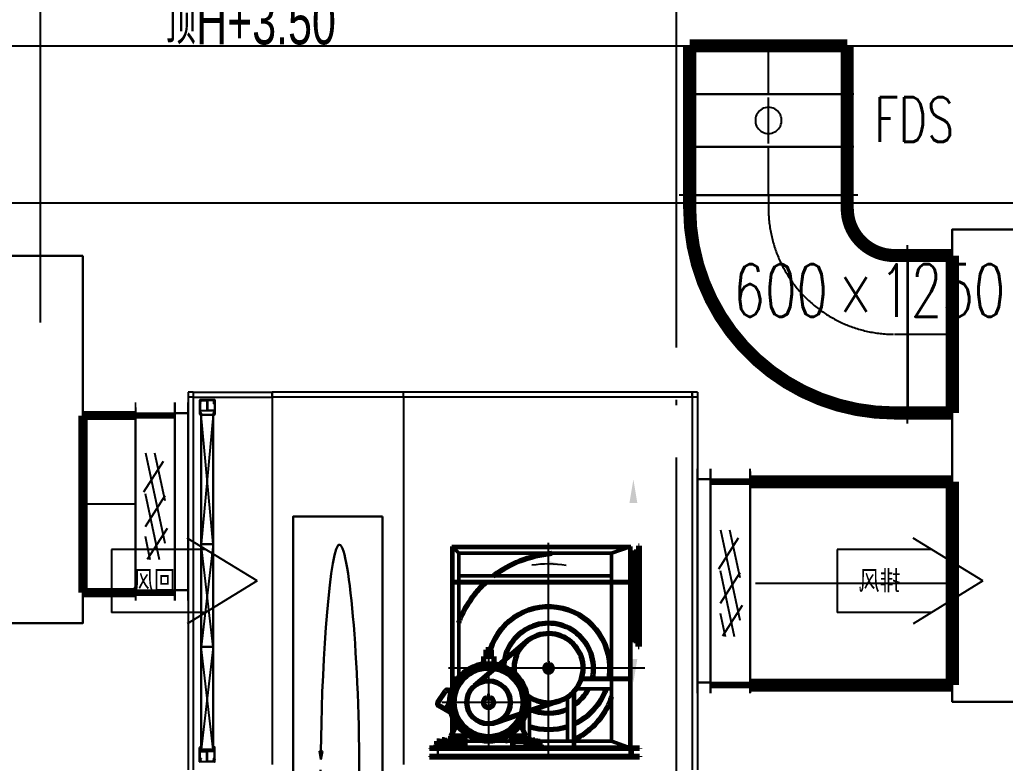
# Model space of a CAD drawing. Extents: x -778003 to -147913, y -2164908 to -814216.
# Drawn here: x -414363 to -410609, y -1294215 to -1291381 of the extents above; entities that cross this region are included whole.
import ezdxf

# ---------------------------------------------------------------- set-up
doc = ezdxf.new("R2010")
doc.units = 0
doc.header["$LTSCALE"] = 1000
doc.header["$MEASUREMENT"] = 0
for name, pattern in [('ACISOTGL', [3, 2, -1]), ('CENTER2', [1.125, 0.75, -0.125, 0.125, -0.125]), ('EB_DASH', [6, 3, -3]), ('EB_DASHDOT', [39, 30, -3, 3, -3]), ('结构柱网$0$DOTE', [2.42, 2, -0.2, 0.02, -0.2])]:
    doc.linetypes.add(name, pattern=pattern)
doc.layers.get('0').update_dxf_attribs({"linetype": 'CONTINUOUS'})
for name, color, linetype in [('00-风量计算', 6, 'CONTINUOUS'), ('DUCT-回风中心线', 5, 'CENTER2'), ('DUCT-回风法兰', 2, 'CONTINUOUS'), ('DUCT-回风管', 6, 'CONTINUOUS'), ('DUCT-回风管端线', 2, 'CONTINUOUS'), ('DUCT-排风中心线', 5, 'CENTER2'), ('DUCT-排风标注', 3, 'CONTINUOUS'), ('DUCT-排风法兰', 2, 'CONTINUOUS'), ('DUCT-排风管', 31, 'CONTINUOUS'), ('DUCT-排风管端线', 2, 'CONTINUOUS'), ('DUCT-排风阀门', 7, 'CONTINUOUS'), ('DUCT-新风标注', 3, 'CONTINUOUS'), ('DUCT-新风阀门', 7, 'CONTINUOUS'), ('EQ-空气机组', 7, 'CONTINUOUS'), ('结构柱网$0$S-ANNO-DOTE', 230, '结构柱网$0$DOTE'), ('静压箱', 7, 'CONTINUOUS')]:
    doc.layers.add(name, color=color, linetype=linetype)
for name, color, linetype, lineweight in [('CAXA0', 7, 'CONTINUOUS', 70), ('CAXA1', 1, 'EB_DASHDOT', 25), ('CAXA2', 6, 'EB_DASH', 25), ('CAXA3', 7, 'CONTINUOUS', 25), ('Dim', 3, 'CONTINUOUS', 20), ('H-DIM-空调', 7, 'CONTINUOUS', 20), ('粗实线层', 7, 'CONTINUOUS', 30)]:
    doc.layers.add(name, color=color, linetype=linetype, lineweight=lineweight)
doc.styles.add('_TCH_DIM', font='SIMPLEX', dxfattribs={"bigfont": 'GBCBIG'})
doc.styles.add('HZF', font='ROS', dxfattribs={"width": 0.8, "bigfont": 'JD'})
doc.styles.add('JD', font='ROMANS2.shx', dxfattribs={"width": 0.7, "bigfont": 'HZDF2.shx'})
doc.styles.get("Standard").update_dxf_attribs({"font": 'ros.shx', "width": 0.75, "bigfont": 'jd.shx'})
doc.dimstyles.new('ISO-25', dxfattribs={"dimscale": 36, "dimtxt": 2.5, "dimasz": 2.5, "dimexe": 1.25, "dimexo": 0.625, "dimtad": 1, "dimtxsty": 'Standard', "dimcen": 2.5, "dimadec": 0, "dimazin": 0, "dimtfac": 1, "dimtmove": 0, "dimatfit": 3, "dimfxl": 0, "dimarcsym": 0})

# ---------------------------------------------------------------- blocks, each defined once
blk = doc.blocks.new('AirFlow_Left')
at = {"color": 1}
for p, q in [((-28.13, 0), (-17.04, 6.82)), ((-20, 5), (-5, 5)), ((-5, 5), (-5, -5)), ((-28.13, 0), (-17.04, -6.82)), ((-20, -5), (-5, -5))]:
    blk.add_line(p, q, dxfattribs=at)
blk.add_attdef('FLOWDES', (-15.09, -1.79), '', height=3.5, dxfattribs=at)
blk = doc.blocks.new('*D61')
at = {"layer": 'Dim', "color": 0, "lineweight": -2}
for p, q in [((395.5, -242.5), (712, -242.5)), ((667, -927.5), (667, -332.5)), ((395.5, -1017.5), (712, -1017.5))]:
    blk.add_line(p, q, dxfattribs=at)
at = {"layer": 'Dim', "color": 0}
for points in [[(652, -332.5), (682, -332.5), (667, -242.5)], [(652, -927.5), (682, -927.5), (667, -1017.5)]]:
    blk.add_solid(points, dxfattribs=at)
at = {"layer": 'Dim', "color": 0, "insert": (599.5, -630), "char_height": 90, "attachment_point": 5, "rotation": 90}
blk.add_mtext('775', dxfattribs=at)
blk = doc.blocks.new('A$C393802E7')
at = {"layer": 'CAXA0', "linetype": 'Continuous', "lineweight": 25, "extrusion": (1.22461e-16, 0, -1)}
blk.add_hatch(color=0, dxfattribs=at).paths.add_polyline_path([(-923.407, -570.876), (-986.476, -554.703), (-987.863, -570.718)], flags=0)
for p, q in [((423, 90), (423, -1350)), ((423, 90), (443, 90)), ((443, 90), (443, -1350)), ((443, 70), (443, 90)), ((443, 90), (1543, 90)), ((1543, 70), (1543, 90)), ((1543, 70), (1543, 90)), ((1543, 90), (2043, 90)), ((2043, 70), (2043, 90)), ((2343, 90), (2343, -1350)), ((2343, 90), (2363, 90)), ((2363, 90), (2363, -1350)), ((423, 70), (443, 70)), ((443, 70), (1543, 70)), ((1543, 70), (2043, 70)), ((2343, 70), (2363, 70))]:
    blk.add_line(p, q)
at = {"extrusion": (-1.22461e-16, 0, -1)}
for p, q in [((2343, 90), (2043, 90)), ((2043, 90), (2043, 70)), ((2343, 90), (2343, 70)), ((2343, 70), (2043, 70)), ((2261, 59), (2261, 50.866)), ((2261, 50.866), (2261.5, 50)), ((2261, 49.134), (2261.5, 50)), ((2261, 49.134), (2261, 5.4)), ((2262, 60), (2318, 60)), ((2262.8, 57.2), (2262.8, 53.9)), ((2262.8, 46.1), (2262.8, 20.8)), ((2263.3, 53.4), (2265.8, 53.4)), ((2263.3, 46.6), (2265.8, 46.6)), ((2263.52, 51.6), (2265.8, 51.6)), ((2263.52, 48.4), (2265.8, 48.4)), ((2263.8, 58.2), (2288.1, 58.2)), ((2266.3, 52.9), (2266.3, 52.1)), ((2266.3, 47.1), (2266.3, 47.9)), ((2289.1, 57.2), (2289.1, 20.8)), ((2290.9, 57.2), (2290.9, 20.8)), ((2307.5, 58.2), (2291.9, 58.2)), ((2316.2, 58.2), (2307.5, 58.2)), ((2313.7, 52.9), (2313.7, 52.1)), ((2313.7, 47.1), (2313.7, 47.9)), ((2316.7, 53.4), (2314.2, 53.4)), ((2316.48, 51.6), (2314.2, 51.6)), ((2316.48, 48.4), (2314.2, 48.4)), ((2316.7, 46.6), (2314.2, 46.6)), ((2317.2, 57.2), (2317.2, 53.9)), ((2317.2, 46.1), (2317.2, 20.8)), ((2319, 50.866), (2318.5, 50)), ((2319, 49.134), (2318.5, 50)), ((2319, 59), (2319, 50.866)), ((2319, 49.134), (2319, 5.4)), ((2263, 17), (2263, 13.5)), ((2263, 17), (2263, 6.206)), ((2263.8, 19.8), (2288.1, 19.8)), ((2264, 18), (2316, 18)), ((2265.458, 9.775), (2264.271, 5.175)), ((2266.937, 9.5), (2265.724, 4.8)), ((2267, 3), (2313, -490)), ((2267, -490), (2313, 3)), ((2316.2, 19.8), (2291.9, 19.8)), ((2316.2, 19.8), (2309.5, 19.8)), ((2313.063, 9.5), (2314.276, 4.8)), ((2314.542, 9.775), (2315.729, 5.175)), ((2317, 17), (2317, 6.206)), ((2267, -490), (2313, -881)), ((2267, -881), (2313, -490)), ((2267, -881), (2313, -1272)), ((2267, -1272), (2313, -881)), ((2261, -1309.134), (2261, -1265.4)), ((2263, -1277), (2263, -1266.206)), ((2263, -1277), (2263, -1273.5)), ((2265.458, -1269.775), (2264.271, -1265.175)), ((2266.937, -1269.5), (2265.724, -1264.8)), ((2313.063, -1269.5), (2314.276, -1264.8)), ((2314.542, -1269.775), (2315.729, -1265.175)), ((2317, -1277), (2317, -1266.206)), ((2319, -1309.134), (2319, -1265.4)), ((2261, -1309.134), (2261.5, -1310)), ((2261, -1310.866), (2261.5, -1310)), ((2261, -1319), (2261, -1310.866)), ((2262.8, -1306.1), (2262.8, -1280.8)), ((2263.3, -1306.6), (2265.8, -1306.6)), ((2263.3, -1313.4), (2265.8, -1313.4)), ((2263.52, -1308.4), (2265.8, -1308.4)), ((2263.52, -1311.6), (2265.8, -1311.6)), ((2263.8, -1279.8), (2288.1, -1279.8)), ((2264, -1278), (2316, -1278)), ((2266.3, -1307.1), (2266.3, -1307.9)), ((2266.3, -1312.9), (2266.3, -1312.1)), ((2289.1, -1317.2), (2289.1, -1280.8)), ((2290.9, -1317.2), (2290.9, -1280.8)), ((2316.2, -1279.8), (2291.9, -1279.8)), ((2316.2, -1279.8), (2309.5, -1279.8)), ((2313.7, -1307.1), (2313.7, -1307.9)), ((2313.7, -1312.9), (2313.7, -1312.1)), ((2316.7, -1306.6), (2314.2, -1306.6)), ((2316.48, -1308.4), (2314.2, -1308.4)), ((2316.48, -1311.6), (2314.2, -1311.6)), ((2316.7, -1313.4), (2314.2, -1313.4)), ((2317.2, -1306.1), (2317.2, -1280.8)), ((2319, -1309.134), (2318.5, -1310)), ((2319, -1310.866), (2318.5, -1310)), ((2319, -1319), (2319, -1310.866)), ((2262, -1320), (2318, -1320)), ((2262.8, -1317.2), (2262.8, -1313.9)), ((2263.8, -1318.2), (2288.1, -1318.2)), ((2307.5, -1318.2), (2291.9, -1318.2)), ((2316.2, -1318.2), (2307.5, -1318.2)), ((2317.2, -1317.2), (2317.2, -1313.9))]:
    blk.add_line(p, q, dxfattribs=at)
at = {"linetype": 'ACISOTGL', "ltscale": 80}
for p, q in [((443, 70), (443, -1330)), ((1543, 70), (1543, -1330)), ((1543, 70), (1543, -1330)), ((2043, 70), (2043, -1330))]:
    blk.add_line(p, q, dxfattribs=at)
at = {"linetype": 'ACISOTGL', "ltscale": 80, "extrusion": (-1.22461e-16, 0, -1)}
for p, q in [((2043, 70), (2043, -1330)), ((2343, 70), (2343, -1330))]:
    blk.add_line(p, q, dxfattribs=at)
at = {"lineweight": 70, "extrusion": (1.22461e-16, 0, -1)}
for p, q in [((1067.644, -856.143), (1271.97, -1030.054)), ((957.263, -1089.888), (1190.183, -1169.878))]:
    blk.add_line(p, q, dxfattribs=at)
at = {"extrusion": (1.22461e-16, 0, -1)}
for p, q in [((1410.095, -1298.026), (1410.095, -1269.069)), ((1412.069, -1298.026), (1412.069, -1269.069)), ((1443, -1269.069), (1443, -1267.095)), ((1443, -1300), (966.927, -1300)), ((1443, -1300), (966.927, -1300)), ((1443, -1300), (1443, -1298.026))]:
    blk.add_line(p, q, dxfattribs=at)
at = {"extrusion": (-1.22461e-16, 0, -1)}
for centre, radius, start, end in [((-2262, 59), 1, 0, 90), ((-2263.8, 57.2), 1, 0, 90), ((-2263.3, 53.9), 0.5, 270, 0), ((-2263.3, 46.1), 0.5, 0, 90), ((-2263.52, 51.1), 0.5, 331.428122, 90), ((-2263.52, 48.9), 0.5, 270, 28.571878), ((-2261.5, 50), 1.8, 151.428122, 208.571878), ((-2265.8, 52.9), 0.5, 90, 180), ((-2265.8, 52.1), 0.5, 180, 270), ((-2265.8, 47.9), 0.5, 90, 180), ((-2265.8, 47.1), 0.5, 180, 270), ((-2288.1, 57.2), 1, 90, 180), ((-2291.9, 57.2), 1, 0, 90), ((-2314.2, 52.9), 0.5, 0, 90), ((-2314.2, 52.1), 0.5, 270, 0), ((-2314.2, 47.9), 0.5, 0, 90), ((-2314.2, 47.1), 0.5, 270, 0), ((-2316.2, 57.2), 1, 90, 180), ((-2316.48, 51.1), 0.5, 90, 208.571878), ((-2316.48, 48.9), 0.5, 151.428122, 270), ((-2318.5, 50), 1.8, 331.428122, 28.571878), ((-2316.7, 53.9), 0.5, 180, 270), ((-2316.7, 46.1), 0.5, 90, 180), ((-2318, 59), 1, 90, 180), ((-2263.4, 5.4), 2.4, 194.46799, 0), ((-2263.4, 5.4), 0.9, 194.46799, 63.6122), ((-2263.8, 20.8), 1, 270, 0), ((-2264, 17), 1, 0, 90), ((-2265, 11.2), 0.8, 271.134373, 90), ((-2264.974, 9.9), 0.5, 91.134373, 194.46799), ((-2265, 10), 2, 90, 194.46799), ((-2288.1, 20.8), 1, 180, 270), ((-2291.9, 20.8), 1, 270, 0), ((-2315, 10), 2, 345.53201, 90), ((-2316.6, 5.4), 2.4, 180, 345.53201), ((-2315.026, 9.9), 0.5, 345.53201, 88.865627), ((-2315, 11.2), 0.8, 90, 268.865627), ((-2316.6, 5.4), 0.9, 116.3878, 345.53201), ((-2316, 17), 1, 90, 180), ((-2316.2, 20.8), 1, 180, 270), ((-2263.4, -1265.4), 2.4, 0, 165.53201), ((-2263.4, -1265.4), 0.9, 296.3878, 165.53201), ((-2265, -1271.2), 0.8, 270, 88.865627), ((-2264.974, -1269.9), 0.5, 165.53201, 268.865627), ((-2265, -1270), 2, 165.53201, 270), ((-2315, -1270), 2, 270, 14.46799), ((-2316.6, -1265.4), 2.4, 14.46799, 180), ((-2315.026, -1269.9), 0.5, 271.134373, 14.46799), ((-2315, -1271.2), 0.8, 91.134373, 270), ((-2316.6, -1265.4), 0.9, 14.46799, 243.6122), ((-2263.8, -1280.8), 1, 0, 90), ((-2263.3, -1306.1), 0.5, 270, 0), ((-2263.3, -1313.9), 0.5, 0, 90), ((-2263.52, -1308.9), 0.5, 331.428122, 90), ((-2263.52, -1311.1), 0.5, 270, 28.571878), ((-2264, -1277), 1, 270, 0), ((-2261.5, -1310), 1.8, 151.428122, 208.571878), ((-2265.8, -1307.1), 0.5, 90, 180), ((-2265.8, -1307.9), 0.5, 180, 270), ((-2265.8, -1312.1), 0.5, 90, 180), ((-2265.8, -1312.9), 0.5, 180, 270), ((-2288.1, -1280.8), 1, 90, 180), ((-2291.9, -1280.8), 1, 0, 90), ((-2314.2, -1307.1), 0.5, 0, 90), ((-2314.2, -1307.9), 0.5, 270, 0), ((-2314.2, -1312.1), 0.5, 0, 90), ((-2314.2, -1312.9), 0.5, 270, 0), ((-2316, -1277), 1, 180, 270), ((-2316.2, -1280.8), 1, 90, 180), ((-2316.48, -1308.9), 0.5, 90, 208.571878), ((-2316.48, -1311.1), 0.5, 151.428122, 270), ((-2318.5, -1310), 1.8, 331.428122, 28.571878), ((-2316.7, -1306.1), 0.5, 180, 270), ((-2316.7, -1313.9), 0.5, 90, 180), ((-2262, -1319), 1, 270, 0), ((-2263.8, -1317.2), 1, 270, 0), ((-2288.1, -1317.2), 1, 180, 270), ((-2291.9, -1317.2), 1, 270, 0), ((-2316.2, -1317.2), 1, 180, 270), ((-2318, -1319), 1, 180, 270)]:
    blk.add_arc(centre, radius, start, end, dxfattribs=at)
at = {"layer": 'CAXA0', "linetype": 'Continuous', "lineweight": 70, "extrusion": (1.22461e-16, 0, -1)}
for p, q in [((648.106, -496.52), (644.816, -496.52)), ((648.106, -496.52), (648.106, -519.554)), ((664.559, -519.554), (648.106, -519.554)), ((648.106, -522.844), (648.106, -853.455)), ((664.559, -519.554), (664.559, -856.728)), ((664.716, -856.728), (648.263, -856.744)), ((648.285, -879.777), (648.263, -856.744)), ((648.285, -879.777), (644.994, -879.78)), ((985.354, -946.073), (985.354, -951.996)), ((985.354, -946.073), (994.568, -946.073)), ((985.354, -951.996), (994.568, -951.996)), ((994.568, -946.073), (994.568, -951.996)), ((1213.386, -1070.323), (1223.916, -1070.323)), ((1213.386, -1070.323), (1213.386, -1076.904)), ((1213.386, -1076.904), (1223.916, -1076.904)), ((1223.916, -1070.323), (1223.916, -1076.904)), ((644.158, -1267.095), (1443, -1267.095)), ((644.158, -1267.095), (644.158, -1269.069)), ((644.158, -1269.069), (675.049, -1269.069)), ((675.049, -1269.069), (675.049, -1298.026)), ((677.023, -1269.069), (1410.095, -1269.069)), ((677.023, -1269.069), (677.023, -1298.026)), ((1412.069, -1269.069), (1443, -1269.069)), ((644.158, -1298.026), (644.158, -1300)), ((675.049, -1298.026), (644.158, -1298.026)), ((1443, -1300), (644.158, -1300)), ((1410.095, -1298.026), (677.023, -1298.026)), ((1443, -1298.026), (1412.069, -1298.026))]:
    blk.add_line(p, q, dxfattribs=at)
at = {"layer": 'CAXA0', "extrusion": (1.22461e-16, 0, -1)}
for p, q in [((644.816, -496.52), (644.816, -879.78)), ((677.063, -522.844), (644.816, -522.844)), ((677.063, -853.428), (644.816, -853.458)), ((1208.78, -891.977), (1208.78, -918.301)), ((1208.78, -891.977), (1228.523, -891.977)), ((1228.523, -891.977), (1228.523, -918.301)), ((1198.908, -918.301), (1238.394, -918.301)), ((1198.908, -918.301), (1198.908, -944.954)), ((1238.394, -918.301), (1238.394, -944.954)), ((1361.362, -1053.212), (1371.234, -1047.513)), ((1411.907, -1093.028), (1383.033, -1050.674)), ((1361.362, -1132.184), (1408.745, -1104.827)), ((1366.724, -1092.698), (1383.177, -1121.195)), ((1075.514, -1221.028), (1097.357, -1177.629)), ((1361.788, -1221.028), (1339.945, -1177.629)), ((1042.61, -1235.835), (1042.61, -1245.706)), ((1049.191, -1235.835), (1042.61, -1235.835)), ((1049.191, -1235.835), (1049.191, -1237.151)), ((1052.481, -1237.151), (1049.191, -1237.151)), ((1052.481, -1237.151), (1052.481, -1254.262)), ((1053.153, -1236.587), (1061.088, -1236.587)), ((1075.514, -1240.771), (1075.514, -1221.028)), ((1075.514, -1221.028), (1130.137, -1221.028)), ((1130.137, -1221.028), (1134.085, -1214.247)), ((1130.137, -1240.771), (1130.137, -1221.028)), ((1307.166, -1221.028), (1303.217, -1214.247)), ((1307.166, -1240.771), (1307.166, -1221.028)), ((1307.166, -1221.028), (1361.788, -1221.028)), ((1361.788, -1240.771), (1361.788, -1221.028)), ((1384.15, -1236.587), (1376.215, -1236.587)), ((1384.822, -1237.151), (1384.822, -1254.262)), ((1384.822, -1237.151), (1388.113, -1237.151)), ((1388.113, -1235.835), (1388.113, -1237.151)), ((1388.113, -1235.835), (1394.694, -1235.835)), ((1394.694, -1235.835), (1394.694, -1245.706)), ((1012.995, -1258.868), (1012.995, -1267.095)), ((1024.183, -1258.868), (1012.995, -1258.868)), ((1049.191, -1267.095), (1012.995, -1267.095)), ((1018.103, -1255.136), (1018.103, -1258.868)), ((1030.262, -1258.868), (1018.103, -1258.868)), ((1028.742, -1254.657), (1019.623, -1254.657)), ((1027.473, -1258.868), (1020.892, -1258.868)), ((1021.143, -1255.136), (1021.143, -1258.868)), ((1021.642, -1250.181), (1021.642, -1241.231)), ((1031.514, -1241.231), (1021.642, -1241.231)), ((1031.514, -1250.181), (1021.642, -1250.181)), ((1027.222, -1255.136), (1027.222, -1258.868)), ((1030.262, -1255.136), (1030.262, -1258.868)), ((1031.514, -1250.971), (1031.514, -1240.442)), ((1031.514, -1240.442), (1042.61, -1240.442)), ((1031.514, -1250.971), (1042.61, -1250.971)), ((1042.61, -1252.287), (1036.029, -1258.868)), ((1049.191, -1254.262), (1049.191, -1267.095)), ((1052.481, -1254.262), (1049.191, -1254.262)), ((1052.481, -1252.546), (1052.481, -1238.867)), ((1052.481, -1240.442), (1068.226, -1240.442)), ((1052.481, -1250.971), (1068.226, -1250.971)), ((1061.088, -1241.147), (1053.153, -1241.147)), ((1061.088, -1250.266), (1053.153, -1250.266)), ((1053.153, -1254.825), (1061.088, -1254.825)), ((1061.76, -1252.546), (1061.76, -1238.867)), ((1068.226, -1240.442), (1068.226, -1250.971)), ((1069.683, -1241.899), (1068.226, -1240.442)), ((1069.683, -1249.513), (1068.226, -1250.971)), ((1073.985, -1241.899), (1069.683, -1241.899)), ((1069.683, -1249.513), (1069.683, -1241.899)), ((1073.985, -1249.513), (1069.683, -1249.513)), ((1073.985, -1241.899), (1073.985, -1249.513)), ((1075.185, -1240.771), (1093.283, -1240.771)), ((1075.185, -1240.771), (1075.185, -1267.095)), ((1127.833, -1267.095), (1075.185, -1267.095)), ((1075.514, -1240.771), (1130.137, -1240.771)), ((1077.159, -1242.745), (1093.283, -1242.745)), ((1077.159, -1242.745), (1077.159, -1265.121)), ((1125.859, -1265.121), (1077.159, -1265.121)), ((1090.321, -1240.771), (1090.321, -1242.745)), ((1093.283, -1240.771), (1127.833, -1240.771)), ((1093.283, -1242.745), (1125.859, -1242.745)), ((1096.573, -1240.771), (1096.573, -1242.745)), ((1106.445, -1240.771), (1106.445, -1242.745)), ((1112.697, -1240.771), (1112.697, -1242.745)), ((1125.859, -1242.745), (1125.859, -1265.121)), ((1127.833, -1240.771), (1127.833, -1267.095)), ((1307.166, -1240.771), (1361.788, -1240.771)), ((1344.02, -1240.771), (1309.469, -1240.771)), ((1309.469, -1240.771), (1309.469, -1267.095)), ((1309.469, -1267.095), (1362.117, -1267.095)), ((1344.02, -1242.745), (1311.444, -1242.745)), ((1311.444, -1242.745), (1311.444, -1265.121)), ((1311.444, -1265.121), (1360.143, -1265.121)), ((1316.27, -1240.771), (1361.788, -1240.771)), ((1324.606, -1240.771), (1324.606, -1242.745)), ((1330.858, -1240.771), (1330.858, -1242.745)), ((1340.729, -1240.771), (1340.729, -1242.745)), ((1362.117, -1240.771), (1344.02, -1240.771)), ((1360.143, -1242.745), (1344.02, -1242.745)), ((1346.981, -1240.771), (1346.981, -1242.745)), ((1360.143, -1242.745), (1360.143, -1265.121)), ((1362.117, -1240.771), (1362.117, -1267.095)), ((1363.318, -1241.899), (1363.318, -1249.513)), ((1363.318, -1241.899), (1367.62, -1241.899)), ((1363.318, -1249.513), (1367.62, -1249.513)), ((1367.62, -1241.899), (1369.077, -1240.442)), ((1367.62, -1249.513), (1367.62, -1241.899)), ((1367.62, -1249.513), (1369.077, -1250.971)), ((1369.077, -1240.442), (1369.077, -1250.971)), ((1384.822, -1240.442), (1369.077, -1240.442)), ((1384.822, -1250.971), (1369.077, -1250.971)), ((1375.543, -1252.546), (1375.543, -1238.867)), ((1376.215, -1241.147), (1384.15, -1241.147)), ((1376.215, -1250.266), (1384.15, -1250.266)), ((1384.15, -1254.825), (1376.215, -1254.825)), ((1384.822, -1252.546), (1384.822, -1238.867)), ((1384.822, -1254.262), (1388.113, -1254.262)), ((1388.113, -1254.262), (1388.113, -1267.095)), ((1388.113, -1267.095), (1424.308, -1267.095)), ((1405.789, -1240.442), (1394.693, -1240.442)), ((1405.789, -1250.971), (1394.693, -1250.971)), ((1394.694, -1252.287), (1401.275, -1258.868)), ((1405.789, -1250.971), (1405.789, -1240.442)), ((1405.789, -1241.231), (1415.661, -1241.231)), ((1405.789, -1250.181), (1415.661, -1250.181)), ((1407.041, -1255.136), (1407.041, -1258.868)), ((1407.041, -1258.868), (1419.2, -1258.868)), ((1408.561, -1254.657), (1417.68, -1254.657)), ((1409.83, -1258.868), (1416.411, -1258.868)), ((1410.081, -1255.136), (1410.081, -1258.868)), ((1413.12, -1258.868), (1424.308, -1258.868)), ((1415.661, -1250.181), (1415.661, -1241.231)), ((1416.16, -1255.136), (1416.16, -1258.868)), ((1419.2, -1255.136), (1419.2, -1258.868)), ((1424.308, -1258.868), (1424.308, -1267.095))]:
    blk.add_line(p, q, dxfattribs=at)
at = {"layer": 'CAXA0', "linetype": 'Continuous', "lineweight": 50, "extrusion": (1.22461e-16, 0, -1)}
for p, q in [((677.063, -498.432), (677.063, -1267.095)), ((1358.498, -498.432), (677.063, -498.432)), ((750.412, -524.756), (677.063, -498.432)), ((681.012, -502.381), (681.012, -1263.146)), ((1354.549, -502.381), (681.012, -502.381)), ((750.412, -524.756), (750.412, -636.634)), ((1332.174, -524.756), (750.412, -524.756)), ((1332.174, -524.756), (1358.498, -498.432)), ((1332.174, -636.634), (1332.174, -524.756)), ((1354.549, -1033.899), (1354.549, -502.381)), ((1358.498, -1044.031), (1358.498, -498.432)), ((1354.549, -632.685), (681.012, -632.685)), ((1354.549, -636.634), (681.012, -636.634)), ((1332.174, -610.31), (750.412, -610.31)), ((750.412, -640.582), (750.412, -1000.037)), ((1332.174, -997.629), (1332.174, -640.582)), ((681.012, -1000.037), (863.838, -1000.037)), ((681.012, -1005.302), (865.531, -1005.302)), ((750.412, -1005.302), (750.412, -1240.771)), ((1334.148, -1000.037), (1354.549, -1000.037)), ((1338.182, -1005.302), (1354.549, -1005.302)), ((750.412, -1041.498), (884.764, -1041.498)), ((891.246, -1263.146), (891.246, -1049.453)), ((895.194, -1263.146), (895.194, -1053.735)), ((917.57, -1240.771), (917.57, -1072.319)), ((1062.352, -1240.771), (1062.352, -1072.319)), ((1084.728, -1202.722), (1084.728, -1155.865)), ((1354.549, -1206.645), (1354.549, -1151.497)), ((1358.498, -1214.49), (1358.498, -1141.365)), ((1088.676, -1194.877), (1088.676, -1163.635)), ((750.412, -1240.771), (677.063, -1267.095)), ((681.012, -1263.146), (1012.995, -1263.146)), ((750.412, -1240.771), (891.246, -1240.771)), ((895.194, -1240.771), (1031.514, -1240.771)), ((1049.191, -1263.146), (1075.185, -1263.146)), ((1068.555, -1240.771), (1084.728, -1240.771)), ((1088.676, -1240.771), (1332.174, -1240.771)), ((1127.833, -1263.146), (1309.469, -1263.146))]:
    blk.add_line(p, q, dxfattribs=at)
at = {"layer": 'CAXA0', "linetype": 'EB_DASHDOT', "lineweight": 25, "extrusion": (1.22461e-16, 0, -1)}
for p, q in [((660.61, -1292.303), (660.61, -1311.1)), ((1426.355, -1292.303), (1426.355, -1311.1))]:
    blk.add_line(p, q, dxfattribs=at)
at = {"layer": 'CAXA0', "extrusion": (1.22461e-16, 0, -1)}
for radius in [148.073, 139.435, 130.798]:
    blk.add_circle((-1218.651, -1092.698), radius, dxfattribs=at)
at = {"layer": 'CAXA0', "linetype": 'Continuous', "lineweight": 70, "extrusion": (1.22461e-16, 0, -1)}
blk.add_circle((-1218.651, -1092.698), 82.263, dxfattribs=at)
for radius, start, end in [(233.626, 350.727697, 162.457771), (171.106, 347.290967, 177.967774), (131.62, 230.692854, 188.65474), (233.626, 294.99475, 340.208913), (171.106, 305.234418, 332.463881), (171.106, 244.971001, 295.028999), (233.626, 251.949257, 288.050743), (233.626, 243.694423, 245.00525)]:
    blk.add_arc((-989.961, -962.394), radius, start, end, dxfattribs=at)
at = {"layer": 'CAXA0', "extrusion": (1.22461e-16, 0, -1)}
for centre, radius, start, end in [((-989.961, -962.394), 14.807, 108.126204, 71.873796), ((-1375.552, -1054.993), 8.638, 60, 150), ((-1218.651, -1092.698), 19.743, 105.46601, 74.53399), ((-1404.427, -1097.347), 8.638, 150, 240), ((-1056.682, -1238.867), 4.201, 327.132768, 32.867232), ((-1057.559, -1238.867), 4.201, 147.132768, 212.867232), ((-1379.744, -1238.867), 4.201, 327.132768, 32.867232), ((-1380.621, -1238.867), 4.201, 147.132768, 212.867232), ((-1019.623, -1257.304), 2.648, 54.969964, 125.030036), ((-1024.183, -1264.528), 9.872, 72.066067, 107.933933), ((-1028.742, -1257.304), 2.648, 54.969964, 125.030036), ((-1039.319, -1255.578), 3.291, 180, 270), ((-1068.275, -1245.706), 15.794, 343.221345, 16.778655), ((-1056.682, -1252.546), 4.201, 327.132768, 32.867232), ((-1045.966, -1245.706), 15.794, 163.221345, 196.778655), ((-1057.559, -1252.546), 4.201, 147.132768, 212.867232), ((-1068.548, -1245.706), 6.638, 145, 180), ((-1068.548, -1245.706), 6.638, 180, 215), ((-1368.755, -1245.706), 6.638, 0, 35), ((-1368.755, -1245.706), 6.638, 325, 0), ((-1391.337, -1245.706), 15.794, 343.221345, 16.778655), ((-1379.744, -1252.546), 4.201, 327.132768, 32.867232), ((-1369.028, -1245.706), 15.794, 163.221345, 196.778655), ((-1380.621, -1252.546), 4.201, 147.132768, 212.867232), ((-1397.984, -1255.578), 3.291, 270, 0), ((-1408.561, -1257.304), 2.648, 54.969964, 125.030036), ((-1413.12, -1264.528), 9.872, 72.066067, 107.933933), ((-1417.68, -1257.304), 2.648, 54.969964, 125.030036)]:
    blk.add_arc(centre, radius, start, end, dxfattribs=at)
at = {"layer": 'CAXA0'}
blk.add_open_spline([(990.024, -526.011), (985.938, -525.54), (981.843, -525.122), (977.741, -524.756)], degree=3, dxfattribs=at)
for points, knots in [([(1199.331, -610.31), (1197.942, -609.244), (1167.345, -586.089), (1096.714, -546.647), (1019.576, -528.583), (977.909, -524.756)], [0, 0, 0, 0, 7.97821185, 174.88706384, 365.51940596, 365.51940596, 365.51940596, 365.51940596]), ([(1332.174, -789.706), (1329.684, -782.91), (1314.246, -744.19), (1282.173, -690.701), (1245.088, -650.432), (1230.363, -636.634)], [0, 0, 0, 0, 32.98382978, 189.89537943, 281.88584545, 281.88584545, 281.88584545, 281.88584545]), ([(750.412, -1070.983), (753.071, -1079.234), (764.646, -1110.007), (793.785, -1159.474), (841.041, -1205.242), (876.145, -1226.776), (891.246, -1234.325)], [0, 0, 0, 0, 39.4977529, 149.57782823, 259.65790356, 336.62531648, 336.62531648, 336.62531648, 336.62531648]), ([(1147.778, -1240.771), (1148.529, -1240.455), (1155.216, -1237.616), (1161.81, -1234.562), (1167.582, -1231.685)], [0, 0, 0, 0, 3.7133642, 33.09900599, 33.09900599, 33.09900599, 33.09900599])]:
    blk.add_open_spline(points, degree=3, knots=knots, dxfattribs=at)
at = {"layer": 'CAXA1', "linetype": 'EB_DASHDOT', "lineweight": 25, "extrusion": (1.22461e-16, 0, -1)}
for p, q in [((989.961, -1279.994), (989.961, -484.645)), ((843.862, -496.458), (843.862, -504.355)), ((989.961, -1309.522), (989.961, -519.756)), ((1041.293, -496.458), (1041.293, -504.355)), ((1238.723, -496.458), (1238.723, -504.355)), ((682.986, -619.523), (675.089, -619.523)), ((1352.575, -619.523), (1360.472, -619.523)), ((682.986, -882.764), (675.089, -882.764)), ((1352.575, -882.764), (1360.472, -882.764)), ((623.631, -962.394), (1365.344, -962.394)), ((647.965, -962.394), (1371.152, -962.394)), ((972.615, -962.394), (1007.307, -962.394)), ((989.961, -979.74), (989.961, -945.048)), ((682.986, -1146.004), (675.089, -1146.004)), ((1352.575, -1146.004), (1360.472, -1146.004)), ((1218.651, -1229.583), (1218.651, -1271.702)), ((843.862, -1269.069), (843.862, -1261.172)), ((1021.642, -1245.706), (1079.555, -1245.706)), ((1041.293, -1269.069), (1041.293, -1261.172)), ((1051.809, -1245.706), (1063.734, -1245.706)), ((1238.723, -1269.069), (1238.723, -1261.172)), ((1415.661, -1245.706), (1357.748, -1245.706)), ((1385.494, -1245.706), (1373.568, -1245.706))]:
    blk.add_line(p, q, dxfattribs=at)
at = {"layer": 'CAXA1', "extrusion": (1.22461e-16, 0, -1)}
for p, q in [((1218.651, -890.003), (1218.651, -1242.745)), ((1070.578, -1092.698), (1396.339, -1092.698)), ((1101.509, -1219.053), (1101.509, -1242.745)), ((1101.509, -1225.098), (1101.509, -1249.982)), ((1335.793, -1219.053), (1335.793, -1242.745)), ((1335.793, -1225.098), (1335.793, -1249.982)), ((1024.183, -1254.065), (1024.183, -1271.413)), ((1054.606, -1245.706), (1039.076, -1245.706)), ((1382.697, -1245.706), (1398.227, -1245.706)), ((1413.12, -1254.065), (1413.12, -1271.413))]:
    blk.add_line(p, q, dxfattribs=at)
at = {"layer": 'CAXA2', "linetype": 'EB_DASH', "lineweight": 25, "extrusion": (1.22461e-16, 0, -1)}
for p, q in [((838.598, -498.432), (838.598, -502.381)), ((849.127, -498.432), (849.127, -502.381)), ((1036.028, -498.432), (1036.028, -502.381)), ((1046.558, -498.432), (1046.558, -502.381)), ((1233.458, -498.432), (1233.458, -502.381)), ((1243.988, -498.432), (1243.988, -502.381)), ((681.012, -614.258), (677.063, -614.258)), ((681.012, -624.788), (677.063, -624.788)), ((1354.549, -614.258), (1358.498, -614.258)), ((1354.549, -624.788), (1358.498, -624.788)), ((681.012, -877.499), (677.063, -877.499)), ((681.012, -888.028), (677.063, -888.028)), ((1354.549, -877.499), (1358.498, -877.499)), ((1354.549, -888.028), (1358.498, -888.028)), ((681.012, -1140.739), (677.063, -1140.739)), ((681.012, -1151.269), (677.063, -1151.269)), ((1354.549, -1140.739), (1358.498, -1140.739)), ((1354.549, -1151.269), (1358.498, -1151.269)), ((838.598, -1267.095), (838.598, -1263.146)), ((849.127, -1267.095), (849.127, -1263.146)), ((1036.028, -1267.095), (1036.028, -1263.146)), ((1046.558, -1267.095), (1046.558, -1263.146)), ((1233.458, -1267.095), (1233.458, -1263.146)), ((1243.988, -1267.095), (1243.988, -1263.146))]:
    blk.add_line(p, q, dxfattribs=at)
at = {"layer": 'CAXA2', "color": 7, "linetype": 'Continuous', "lineweight": 70, "extrusion": (1.22461e-16, 0, -1)}
for p, q in [((1024.183, -1258.868), (1039.319, -1258.868)), ((1042.61, -1245.706), (1042.61, -1255.578)), ((1394.694, -1245.706), (1394.694, -1255.578)), ((1413.12, -1258.868), (1397.984, -1258.868))]:
    blk.add_line(p, q, dxfattribs=at)
at = {"layer": 'CAXA3', "extrusion": (1.22461e-16, 0, -1)}
for p, q in [((1021.642, -1241.231), (1031.514, -1250.181)), ((1021.642, -1250.181), (1031.514, -1241.231)), ((1031.514, -1241.231), (1042.61, -1241.231)), ((1031.514, -1250.181), (1042.61, -1250.181)), ((1052.481, -1241.231), (1069.015, -1241.231)), ((1052.481, -1250.181), (1069.015, -1250.181)), ((1067.041, -1240.442), (1067.041, -1250.971)), ((1069.015, -1241.231), (1069.015, -1250.181)), ((1368.287, -1241.231), (1368.287, -1250.181)), ((1384.822, -1241.231), (1368.287, -1241.231)), ((1384.822, -1250.181), (1368.287, -1250.181)), ((1370.262, -1240.442), (1370.262, -1250.971)), ((1405.789, -1241.231), (1394.693, -1241.231)), ((1405.789, -1250.181), (1394.693, -1250.181)), ((1415.661, -1241.231), (1405.789, -1250.181)), ((1415.661, -1250.181), (1405.789, -1241.231))]:
    blk.add_line(p, q, dxfattribs=at)
at = {"layer": 'CAXA3', "linetype": 'Continuous', "lineweight": 25, "extrusion": (1.22461e-16, 0, -1)}
blk.add_arc((-989.961, -962.394), 397.134, 80.352584, 99.277866, dxfattribs=at)
at = {"layer": '粗实线层', "extrusion": (-1.22461e-16, 0, -1)}
for p, q in [((2363, 50), (2363, -705)), ((2413, 50), (2413, -705)), ((2363, 10), (2413, 10)), ((2363, -665), (2413, -665))]:
    blk.add_line(p, q, dxfattribs=at)
at = {"layer": '粗实线层'}
for p, q in [((373, -202.5), (373, -1057.5)), ((423, -202.5), (423, -1057.5)), ((373, -242.5), (423, -242.5)), ((373, -1017.5), (423, -1017.5)), ((1861.954, -1278.351), (1851.564, -1278.918)), ((1851.564, -1278.918), (1857.783, -1310.964)), ((1861.954, -1278.351), (1857.783, -1310.964))]:
    blk.add_line(p, q, dxfattribs=at)
at = {"layer": '粗实线层', "extrusion": (-1.22461e-16, 0, -1)}
for points in [[(-2313, 3), (-2267, 3), (-2267, -490), (-2313, -490)], [(-2313, -490), (-2267, -490), (-2267, -881), (-2313, -881)], [(-2313, -881), (-2267, -881), (-2267, -1272), (-2313, -1272)]]:
    blk.add_lwpolyline(points, close=True, dxfattribs=at)
at = {"layer": '粗实线层'}
blk.add_lwpolyline([(1623, -385), (1963, -385), (1963, -2315), (1623, -2315)], close=True, dxfattribs=at)
at = {"layer": '粗实线层', "start_tangent": (0, 1), "end_tangent": (0, 1)}
blk.add_spline([(1856.759, -1278.635), (1793, -495.688), (1711.342, -1350), (1793, -2204.312), (1858.809, -1350)], degree=3, dxfattribs=at)
at = {"xscale": 24, "yscale": 24, "zscale": 24}
for p, values in [((11, -630), {'FLOWDES': '排风'}), ((2775, -630), {'FLOWDES': '回风'})]:
    blk.add_blockref('AirFlow_Left', p, dxfattribs=at).add_auto_attribs(values)
at = {"layer": 'Dim'}
dim = blk.add_linear_dim(base=(667, -242.5), p1=(373, -1017.5), p2=(373, -242.5), angle=90, dimstyle='ISO-25', dxfattribs=at)
dim.commit()
dim.dimension.update_dxf_attribs({"geometry": '*D61', "text_midpoint": (599.5, -630)})

msp = doc.modelspace()

# ---------------------------------------------------------------- linework, layer by layer
at = {"layer": '00-风量计算', "color": 4}
msp.add_line((-418360.9, -1291479.8), (-409360.9, -1291479.8), dxfattribs=at)
for points in [[(-417660.9, -1291479.8), (-409360.9, -1291479.8), (-409360.9, -1292079.8), (-417660.9, -1292079.8)], [(-417660.9, -1291479.8), (-409360.9, -1291479.8), (-409360.9, -1295779.8), (-417660.9, -1295779.8)], [(-417260.9, -1291479.8), (-409660.9, -1291479.8), (-409660.9, -1295779.8), (-417260.9, -1295779.8)]]:
    msp.add_lwpolyline(points, close=True, dxfattribs=at)
at = {"layer": 'DUCT-回风中心线'}
msp.add_line((-413921.6, -1293226.6), (-414121.6, -1293226.6), dxfattribs=at)
at = {"layer": 'DUCT-回风法兰'}
msp.add_line((-413921.5, -1292859.1), (-413921.5, -1293594.1), dxfattribs=at)
at = {"layer": 'DUCT-回风法兰', "const_width": 7.5}
for points in [[(-413921.6, -1293594.5), (-413921.6, -1292839.1)], [(-413771.4, -1292839.1), (-413771.4, -1293595.1)]]:
    msp.add_lwpolyline(points, dxfattribs=at)
at = {"layer": 'DUCT-回风管', "const_width": 35}
for points in [[(-413921.6, -1292889.1), (-414121.6, -1292889.1)], [(-414121.6, -1292889.1), (-414121.6, -1293564.1)], [(-414121.6, -1293564.1), (-413921.6, -1293564.1)]]:
    msp.add_lwpolyline(points, dxfattribs=at)
at = {"layer": 'DUCT-回风管', "const_width": 25, "elevation": 4485}
for points in [[(-413771.5, -1292889.1), (-413921.5, -1292889.1)], [(-413921.5, -1293564.1), (-413771.5, -1293564.1)]]:
    msp.add_lwpolyline(points, dxfattribs=at)
at = {"layer": 'DUCT-回风管端线'}
msp.add_line((-413921.6, -1293564.1), (-413921.6, -1292889.1), dxfattribs=at)
at = {"layer": 'DUCT-排风中心线'}
for p, q in [((-411511, -1291664.3), (-411511, -1291479.8)), ((-411511, -1292049.2), (-411511, -1291864.7)), ((-411511, -1292049.4), (-411511, -1292099.4)), ((-411031, -1292579.4), (-410981, -1292579.4)), ((-410980.8, -1292579.4), (-410810.8, -1292579.4)), ((-410810.8, -1293529.1), (-411581, -1293529.1))]:
    msp.add_line(p, q, dxfattribs=at)
msp.add_arc((-411031, -1292099.4), 480, 180, 270, dxfattribs=at)
at = {"layer": 'DUCT-排风法兰'}
for p, q in [((-411186, -1291664.4), (-411836, -1291664.4)), ((-411186, -1291864.6), (-411836, -1291864.6)), ((-411171, -1292049.3), (-411851, -1292049.3)), ((-410980.9, -1292919.4), (-410980.9, -1292239.4)), ((-411581.2, -1293102.1), (-411581.2, -1293937.1)), ((-411581.2, -1293102.1), (-411581.2, -1293937.1)), ((-411581.1, -1293111.6), (-411581.1, -1293946.6))]:
    msp.add_line(p, q, dxfattribs=at)
at = {"layer": 'DUCT-排风法兰', "const_width": 7.5, "elevation": -4485}
for points in [[(-411731.5, -1293947), (-411731.5, -1293091.6)], [(-411581.3, -1293091.6), (-411581.3, -1293947.6)]]:
    msp.add_lwpolyline(points, dxfattribs=at)
at = {"layer": 'DUCT-排风管', "const_width": 50}
for points in [[(-411211, -1291479.8), (-411811, -1291479.8)], [(-411811, -1291479.8), (-411811, -1291664.3)], [(-411211, -1291664.3), (-411211, -1291479.8)], [(-411811, -1291864.5), (-411811, -1291664.5)], [(-411211, -1291664.5), (-411211, -1291864.5)], [(-411811, -1291864.7), (-411811, -1292049.2)], [(-411211, -1292049.2), (-411211, -1291864.7)], [(-411811, -1292049.4), (-411811, -1292099.4)], [(-411211, -1292099.4), (-411211, -1292049.4)], [(-410981, -1292279.4), (-411031, -1292279.4)], [(-410810.8, -1292279.4), (-410980.8, -1292279.4)], [(-410810.8, -1292879.4), (-410810.8, -1292279.4)], [(-411031, -1292879.4), (-410981, -1292879.4)], [(-410980.8, -1292879.4), (-410810.8, -1292879.4)], [(-410810.8, -1293141.6), (-411581, -1293141.6)], [(-410810.8, -1293916.6), (-410810.8, -1293141.6)], [(-411581, -1293916.6), (-410810.8, -1293916.6)]]:
    msp.add_lwpolyline(points, dxfattribs=at)
for points in [[(-411811, -1292099.4, 0.414214), (-411031, -1292879.4)], [(-411211, -1292099.4, 0.414214), (-411031, -1292279.4)]]:
    msp.add_lwpolyline(points, format="xyb", dxfattribs=at)
at = {"layer": 'DUCT-排风管', "const_width": 25, "elevation": -1495}
for points in [[(-411581.4, -1293141.6), (-411731.4, -1293141.6)], [(-411731.4, -1293916.6), (-411581.4, -1293916.6)]]:
    msp.add_lwpolyline(points, dxfattribs=at)
at = {"layer": 'DUCT-排风管端线'}
for p, q in [((-411811, -1291664.3), (-411211, -1291664.3)), ((-411811, -1291664.5), (-411211, -1291664.5)), ((-411811, -1291864.5), (-411211, -1291864.5)), ((-411211, -1291864.7), (-411811, -1291864.7)), ((-411811, -1292049.2), (-411211, -1292049.2)), ((-411811, -1292049.4), (-411211, -1292049.4)), ((-410981, -1292879.4), (-410981, -1292279.4)), ((-410980.8, -1292279.4), (-410980.8, -1292879.4)), ((-411581, -1293141.6), (-411581, -1293916.6))]:
    msp.add_line(p, q, dxfattribs=at)
at = {"layer": 'DUCT-排风阀门'}
for p, q in [((-411511, -1291852), (-411511, -1291677)), ((-411556.2, -1291743.2), (-411558.5, -1291749)), ((-411553.2, -1291737.7), (-411556.2, -1291743.2)), ((-411549.5, -1291732.6), (-411553.2, -1291737.7)), ((-411545.2, -1291728), (-411549.5, -1291732.6)), ((-411540.4, -1291724), (-411545.2, -1291728)), ((-411535.1, -1291720.7), (-411540.4, -1291724)), ((-411529.4, -1291718), (-411535.1, -1291720.7)), ((-411523.4, -1291716), (-411529.4, -1291718)), ((-411517.2, -1291714.9), (-411523.4, -1291716)), ((-411511, -1291714.5), (-411517.2, -1291714.9)), ((-411504.7, -1291714.9), (-411511, -1291714.5)), ((-411498.5, -1291716), (-411504.7, -1291714.9)), ((-411492.6, -1291718), (-411498.5, -1291716)), ((-411486.9, -1291720.7), (-411492.6, -1291718)), ((-411481.6, -1291724), (-411486.9, -1291720.7)), ((-411476.7, -1291728), (-411481.6, -1291724)), ((-411472.4, -1291732.6), (-411476.7, -1291728)), ((-411468.7, -1291737.7), (-411472.4, -1291732.6)), ((-411465.7, -1291743.2), (-411468.7, -1291737.7)), ((-411463.4, -1291749), (-411465.7, -1291743.2)), ((-411560.1, -1291755.1), (-411560.9, -1291761.3)), ((-411560.9, -1291761.3), (-411560.9, -1291767.6)), ((-411560.9, -1291767.6), (-411560.1, -1291773.8)), ((-411558.5, -1291749), (-411560.1, -1291755.1)), ((-411560.1, -1291773.8), (-411558.5, -1291779.9)), ((-411558.5, -1291779.9), (-411556.2, -1291785.8)), ((-411465.7, -1291785.8), (-411463.4, -1291779.9)), ((-411461.9, -1291755.1), (-411463.4, -1291749)), ((-411463.4, -1291779.9), (-411461.9, -1291773.8)), ((-411461.1, -1291761.3), (-411461.9, -1291755.1)), ((-411461.9, -1291773.8), (-411461.1, -1291767.6)), ((-411461.1, -1291767.6), (-411461.1, -1291761.3)), ((-411556.2, -1291785.8), (-411553.2, -1291791.3)), ((-411553.2, -1291791.3), (-411549.5, -1291796.4)), ((-411549.5, -1291796.4), (-411545.2, -1291800.9)), ((-411545.2, -1291800.9), (-411540.4, -1291804.9)), ((-411540.4, -1291804.9), (-411535.1, -1291808.3)), ((-411535.1, -1291808.3), (-411529.4, -1291811)), ((-411529.4, -1291811), (-411523.4, -1291812.9)), ((-411523.4, -1291812.9), (-411517.2, -1291814.1)), ((-411517.2, -1291814.1), (-411511, -1291814.5)), ((-411511, -1291814.5), (-411504.7, -1291814.1)), ((-411504.7, -1291814.1), (-411498.5, -1291812.9)), ((-411498.5, -1291812.9), (-411492.6, -1291811)), ((-411492.6, -1291811), (-411486.9, -1291808.3)), ((-411486.9, -1291808.3), (-411481.6, -1291804.9)), ((-411481.6, -1291804.9), (-411476.7, -1291800.9)), ((-411476.7, -1291800.9), (-411472.4, -1291796.4)), ((-411472.4, -1291796.4), (-411468.7, -1291791.3)), ((-411468.7, -1291791.3), (-411465.7, -1291785.8))]:
    msp.add_line(p, q, dxfattribs=at)
at = {"layer": 'DUCT-新风标注'}
msp.add_line((-414284.8, -1291103.8), (-414284.8, -1292534.3), dxfattribs=at)
at = {"layer": 'DUCT-新风阀门'}
for p, q in [((-413809, -1293377.5), (-413882.5, -1293032.9)), ((-413809, -1293214.9), (-413847.8, -1293032.9)), ((-413890.1, -1293180), (-413815.1, -1293062.7)), ((-413830.5, -1293439.4), (-413884, -1293188.1)), ((-413884, -1293311.6), (-413809, -1293194.3)), ((-413875.3, -1293436.1), (-413800.3, -1293318.8)), ((-413865.1, -1293439.4), (-413884, -1293350.7)), ((-411700, -1293473, -4485), (-411625, -1293355.7, -4485)), ((-411618.9, -1293670.5, -4485), (-411692.4, -1293325.9, -4485)), ((-411618.9, -1293507.9, -4485), (-411657.7, -1293325.9, -4485)), ((-411640.4, -1293732.4, -4485), (-411693.9, -1293481.1, -4485)), ((-411693.9, -1293604.6, -4485), (-411618.9, -1293487.3, -4485)), ((-411685.2, -1293729.1, -4485), (-411610.2, -1293611.8, -4485)), ((-411675, -1293732.4, -4485), (-411693.9, -1293643.7, -4485))]:
    msp.add_line(p, q, dxfattribs=at)
at = {"layer": 'H-DIM-空调'}
for p, q in [((-413921.5, -1292889.1, 7475), (-413921.5, -1293545.1, 4485)), ((-411731.4, -1293141.6, 1495), (-411731.4, -1293897.6, -1495))]:
    msp.add_line(p, q, dxfattribs=at)
at = {"layer": '结构柱网$0$S-ANNO-DOTE'}
msp.add_line((-411862.3, -1290629.6), (-411862.3, -1299718.1), dxfattribs=at)
at = {"layer": '静压箱', "lineweight": 30}
for points in [[(-409810.9, -1293979.7), (-409810.9, -1292179.8), (-410810.8, -1292179.8), (-410810.8, -1293979.7)], [(-414121.6, -1292280.1), (-415021.6, -1292280.1), (-415021.6, -1293680.1), (-414121.6, -1293680.1)]]:
    msp.add_lwpolyline(points, close=True, dxfattribs=at)

# ---------------------------------------------------------------- block references
at = {"layer": 'EQ-空气机组', "xscale": -1}
msp.add_blockref('A$C393802E7', (-411358.4, -1292889.6), dxfattribs=at)

# ---------------------------------------------------------------- texts
at = {"layer": 'DUCT-排风标注', "style": 'JD', "width": 0.7}
for s, height, p in [('600', 200, (-411644.4, -1292512.8)), ('1250', 200, (-411089.2, -1292512.8)), ('×', 198.4, (-411244.4, -1292512.8))]:
    msp.add_text(s, height=height, dxfattribs=at).set_placement(p)
at = {"layer": 'DUCT-新风标注'}
for s, height, style, width, p in [('顶H+3.50', 175, 'HZF', 0.7, (-413807.5, -1291474.5, 2350)), ('FDS', 170, '_TCH_DIM', 0.705882, (-411107.7, -1291846.1))]:
    msp.add_text(s, height=height, dxfattribs=dict(at, style=style, width=width)).set_placement(p)

doc.saveas('drawing.dxf')
